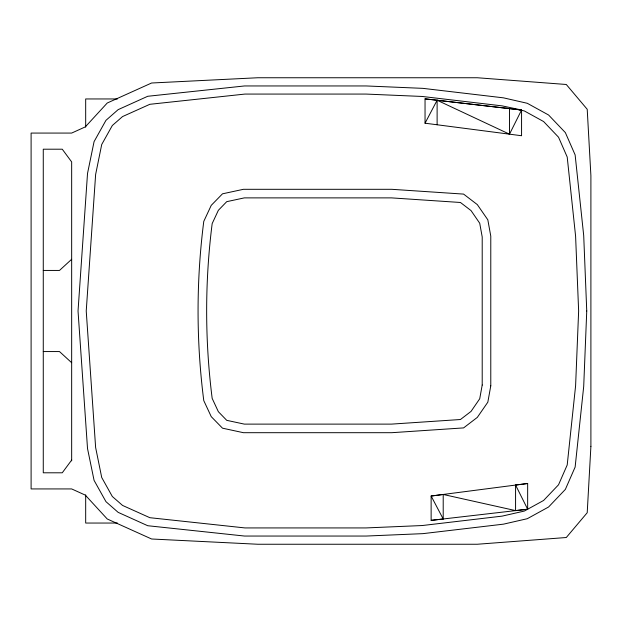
<?xml version="1.0" encoding="UTF-8"?>
<svg xmlns="http://www.w3.org/2000/svg" width="622" height="622" viewBox="0 0 622 622"><rect width="100%" height="100%" fill="white"/><g stroke="black" fill="none" stroke-linecap="round" stroke-linejoin="round"><path stroke-width="0.93" d="M425.044 98.859L521.57 110.016L521.57 135.736L425.044 123.203L425.044 98.859L437.118 100.243L509.496 134.173L521.57 110.016L502.117 105.872L422.276 96.464L366.039 94.07L244.99 94.07L149.848 104.302L122.557 116.563L112.325 125.504L101.72 144.498L95.632 174.463L86.233 311L95.632 447.537L101.72 477.502L112.325 496.496L122.557 505.437L149.848 517.698L244.99 527.93L366.039 527.93L422.276 525.536L502.117 516.128L524.338 511.059L543.605 500.461L558.54 484.787L567.21 464.961L575.599 385.772L578.639 311L575.599 236.228L567.21 157.039L558.54 137.213L543.605 121.539L524.338 110.941L518.709 109.651M425.044 123.203L437.118 100.243L521.57 110.016M71.662 460.078L62.262 472.798L43.268 472.798L43.268 149.202L62.262 149.202L71.662 161.922L71.662 460.832M71.662 259.281L59.494 270.438L43.268 270.438M443.206 494.467L431.132 496.029L431.132 520.373L443.206 518.989L443.206 494.467L515.576 510.6L527.658 509.216L527.658 483.496L515.576 485.059L515.576 510.6M527.658 483.496L431.132 496.029L443.206 518.989M431.132 520.373L527.658 509.216L515.576 485.059M117.465 98.952L85.68 98.952L85.68 127.098M43.268 351.562L59.494 351.562L71.662 362.719M117.465 523.048L85.68 523.048L85.68 494.902M509.496 108.632L509.496 134.173M437.118 100.243L437.118 124.765M586.748 311L583.708 386.417L575.132 467.083L565.359 489.397L548.581 507L527.285 518.709L503.501 524.152L422.921 533.645L366.226 536.047L244.532 536.047L147.725 525.722L118.133 512.349L105.958 501.659L94.07 480.363L87.523 448.555L78.03 311L87.523 173.445L94.07 141.637L105.958 120.341L118.133 109.651L147.725 96.278L244.532 85.953L366.226 85.953L422.921 88.355L503.501 97.848L527.285 103.291L548.581 115L565.359 132.603L575.132 154.917L583.708 235.582L586.748 311M590.9 446.339L587.215 512.722L566.284 537.517L477.315 544.25L257.803 544.25L151.597 538.994L107.248 518.989L85.307 495.112L71.662 488.931L31.1 488.931L31.1 133.069L71.662 133.069L85.307 126.888L107.248 103.011L151.597 83.006L257.803 77.75L477.315 77.75L566.284 84.483L587.215 109.278L590.9 175.661L590.9 446.339M482.206 385.034L479.717 398.772L471.048 411.399L460.443 419.516L391.487 424.118L244.345 424.118L226.735 420.34L218.345 411.678L212.172 398.399A695.101 695.101 0 0 1 212.172 223.601L218.345 210.322L226.735 201.66L244.345 197.882L391.487 197.882L460.443 202.484L471.048 210.601L479.717 223.228L482.206 236.966L482.206 385.034M490.781 385.858L487.827 402.177L477.315 417.393L463.584 427.905L391.759 432.694L243.42 432.694L222.497 428.177L211.247 416.654L203.775 400.615A706.491 706.491 0 0 1 203.775 221.385L211.247 205.346L222.497 193.823L243.42 189.306L391.759 189.306L463.584 194.095L477.315 204.607L487.827 219.823L490.781 236.142L490.781 385.858"/></g></svg>
